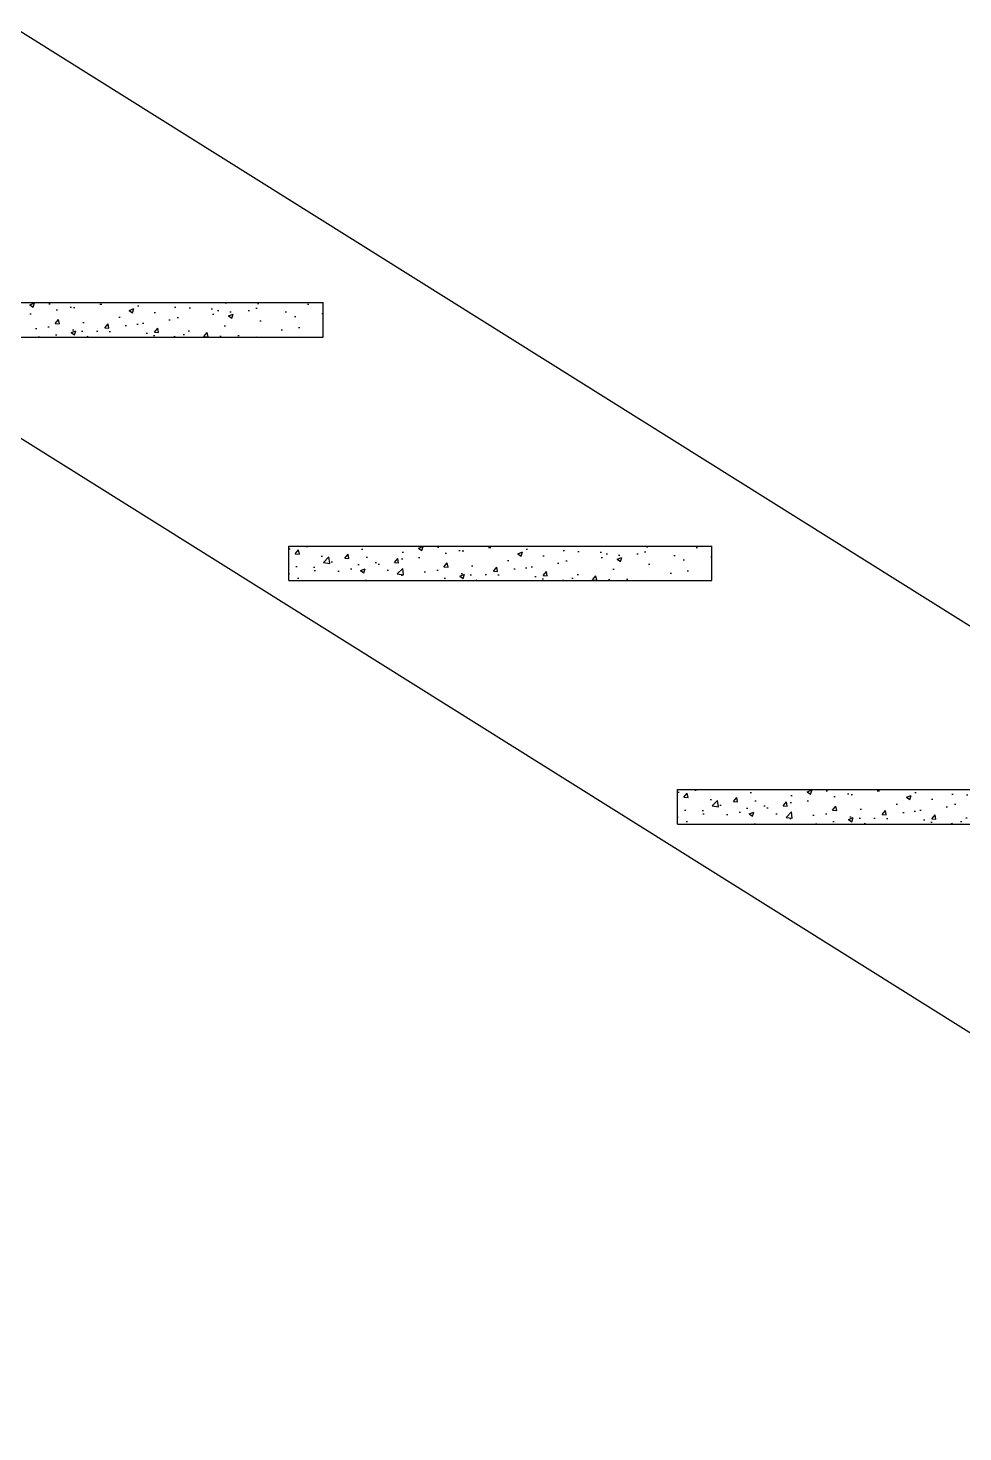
# Model space of a CAD drawing. Header units: millimetres. Extents: x -83614 to 248318, y 36678 to 90681.
# Drawn here: x 244698 to 245385, y 60771 to 61803 of the extents above; entities that cross this region are included whole.
import ezdxf

# ---------------------------------------------------------------- set-up
doc = ezdxf.new("R2010")
doc.units = ezdxf.units.MM
doc.layers.add('LAYER131A', color=131, linetype='Continuous')
doc.layers.add('Struc_Section_Steel', color=11, linetype='Continuous')

msp = doc.modelspace()

# ---------------------------------------------------------------- hatches: boundary and pattern name
at = {"layer": 'LAYER131A', "ltscale": 2}
h = msp.add_hatch(dxfattribs=at)
h.set_pattern_fill('AR-CONC', color=256, scale=5.08, style=0)
h.set_pattern_definition([(50, (235079.524, 61752.56), (36.43682, -3.18781), [3.81, -41.91]), (355, (235079.524, 61752.56), (-7.04857, 38.21136), [3.048, -33.528]), (100.4514, (235082.56, 61752.295), (29.38828, 35.02353), [3.238, -35.61802]), (46.1842, (235079.524, 61762.72), (54.21585, -8.40837), [5.715, -62.865]), (96.6356, (235084.04, 61762.02), (47.48087, 49.4852), [4.857, -53.42702]), (351.1842, (235079.524, 61762.72), (47.48083, 49.48522), [4.572, -50.292]), (21, (235084.604, 61760.18), (30.32288, -20.45304), [3.81, -41.91]), (326, (235084.604, 61760.18), (12.36042, 36.83762), [3.048, -33.528]), (71.4514, (235087.13, 61758.477), (42.68331, 16.38455), [3.238, -35.61802]), (37.5, (235079.524, 61752.561), (0.61772, 16.911008), [0, -33.1216, 0, -34.036, 0, -33.655]), (7.5, (235079.524, 61752.561), (13.363933, 20.036115), [0, -19.4056, 0, -32.3596, 0, -12.827]), (327.5, (235068.196, 61752.561), (27.11818, -1.145787), [0, -12.7, 0, -39.624, 0, -52.578]), (317.5, (235063.116, 61752.56), (29.62586, 5.085333), [0, -16.51, 0, -26.3144, 0, -37.338])])
h.paths.add_polyline_path([(244914.81225, 61601.32032), (244603.66225, 61601.32032), (244603.66225, 61575.92032), (244914.81225, 61575.92032)])
h = msp.add_hatch(dxfattribs=at)
h.set_pattern_fill('AR-CONC', color=256, scale=5.08, style=0)
h.set_pattern_definition([(50, (235365.274, 61573.49), (36.43682, -3.18781), [3.81, -41.91]), (355, (235365.274, 61573.49), (-7.04857, 38.21136), [3.048, -33.528]), (100.4514, (235368.31, 61573.225), (29.38828, 35.02353), [3.238, -35.61802]), (46.1842, (235365.274, 61583.65), (54.21585, -8.40837), [5.715, -62.865]), (96.6356, (235369.79, 61582.95), (47.48087, 49.4852), [4.857, -53.42702]), (351.1842, (235365.274, 61583.65), (47.48083, 49.48522), [4.572, -50.292]), (21, (235370.354, 61581.11), (30.32288, -20.45304), [3.81, -41.91]), (326, (235370.354, 61581.11), (12.36042, 36.83762), [3.048, -33.528]), (71.4514, (235372.88, 61579.407), (42.68331, 16.38455), [3.238, -35.61802]), (37.5, (235365.274, 61573.491), (0.61772, 16.911008), [0, -33.1216, 0, -34.036, 0, -33.655]), (7.5, (235365.274, 61573.491), (13.363933, 20.036115), [0, -19.4056, 0, -32.3596, 0, -12.827]), (327.5, (235353.946, 61573.491), (27.11818, -1.145787), [0, -12.7, 0, -39.624, 0, -52.578]), (317.5, (235348.866, 61573.49), (29.62586, 5.085333), [0, -16.51, 0, -26.3144, 0, -37.338])])
h.paths.add_polyline_path([(245200.56225, 61422.25032), (244889.41225, 61422.25032), (244889.41225, 61396.85032), (245200.56225, 61396.85032)])
h = msp.add_hatch(dxfattribs=at)
h.set_pattern_fill('AR-CONC', color=256, scale=5.08, style=0)
h.set_pattern_definition([(50, (235651.024, 61394.42), (36.43682, -3.18781), [3.81, -41.91]), (355, (235651.024, 61394.42), (-7.04857, 38.21136), [3.048, -33.528]), (100.4514, (235654.06, 61394.155), (29.38828, 35.02353), [3.238, -35.61802]), (46.1842, (235651.024, 61404.58), (54.21585, -8.40837), [5.715, -62.865]), (96.6356, (235655.54, 61403.88), (47.48087, 49.4852), [4.857, -53.42702]), (351.1842, (235651.024, 61404.58), (47.48083, 49.48522), [4.572, -50.292]), (21, (235656.104, 61402.04), (30.32288, -20.45304), [3.81, -41.91]), (326, (235656.104, 61402.04), (12.36042, 36.83762), [3.048, -33.528]), (71.4514, (235658.63, 61400.337), (42.68331, 16.38455), [3.238, -35.61802]), (37.5, (235651.024, 61394.421), (0.61772, 16.911008), [0, -33.1216, 0, -34.036, 0, -33.655]), (7.5, (235651.024, 61394.421), (13.363933, 20.036115), [0, -19.4056, 0, -32.3596, 0, -12.827]), (327.5, (235639.696, 61394.421), (27.11818, -1.145787), [0, -12.7, 0, -39.624, 0, -52.578]), (317.5, (235634.616, 61394.42), (29.62586, 5.085333), [0, -16.51, 0, -26.3144, 0, -37.338])])
h.paths.add_polyline_path([(245486.31225, 61243.18032), (245175.16225, 61243.18032), (245175.16225, 61217.78032), (245486.31225, 61217.78032)])

# ---------------------------------------------------------------- linework, layer by layer
at = {"layer": 'LAYER131A'}
for p, q in [((244603.66225, 61601.32032), (244914.81225, 61601.32032)), ((244914.81225, 61575.92032), (244914.81225, 61601.32032)), ((244603.66225, 61575.92032), (244914.81225, 61575.92032)), ((244889.41225, 61422.25032), (245200.56225, 61422.25032)), ((244889.41225, 61396.85032), (244889.41225, 61422.25032)), ((245200.56225, 61396.85032), (245200.56225, 61422.25032)), ((244889.41225, 61396.85032), (245200.56225, 61396.85032)), ((245175.16225, 61243.18032), (245486.31225, 61243.18032)), ((245175.16225, 61217.78032), (245175.16225, 61243.18032)), ((245175.16225, 61217.78032), (245486.31225, 61217.78032))]:
    msp.add_line(p, q, dxfattribs=at)
at = {"layer": 'Struc_Section_Steel', "ltscale": 2}
for p, q in [((243581.72825, 62496.67032), (246134.01225, 60897.23902)), ((243486.06225, 62257.64962), (245962.14624, 60705.97032))]:
    msp.add_line(p, q, dxfattribs=at)

doc.saveas('drawing.dxf')
